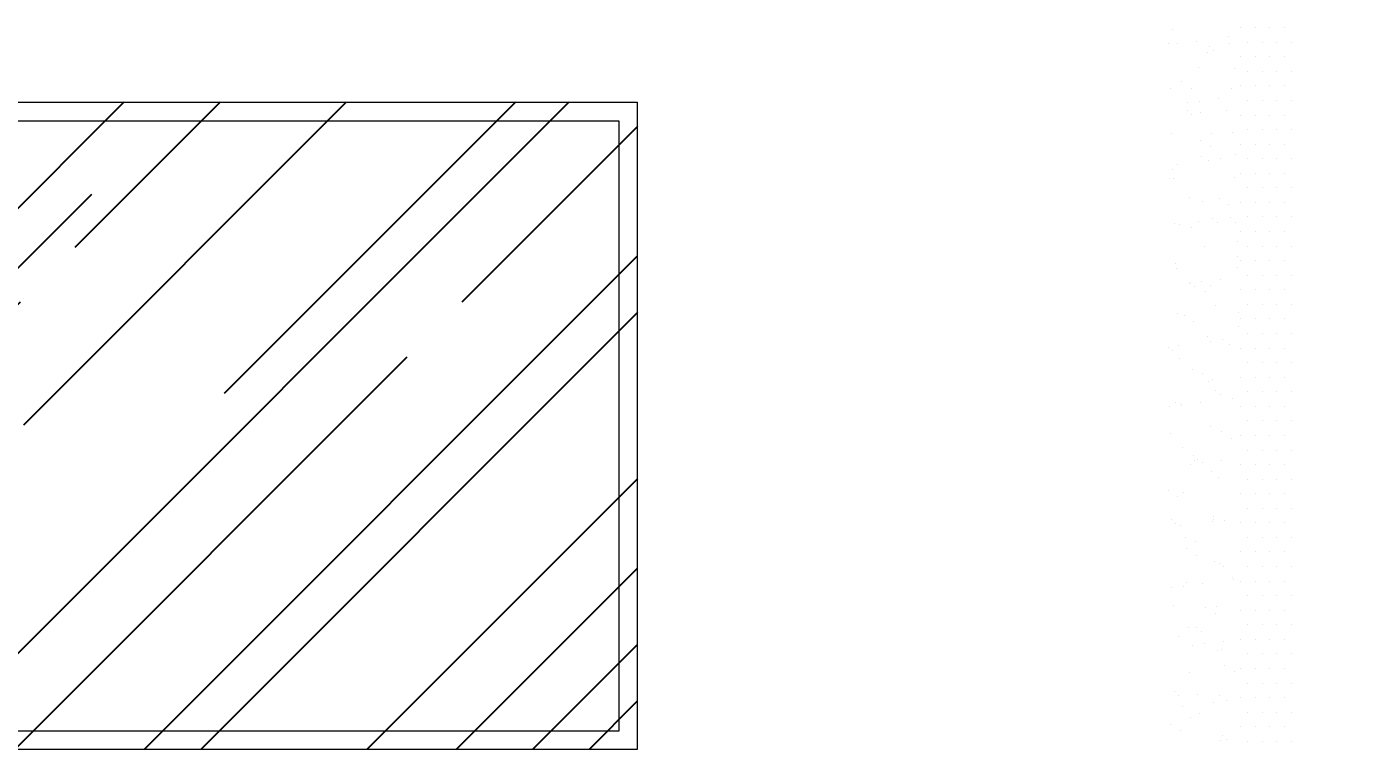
# Model space of a CAD drawing. Header units: millimetres. Extents: x 3955 to 10567, y -112 to 1797.
# Drawn here: x 5276.619 to 5277.778, y 917.943 to 918.577 of the extents above; entities that cross this region are included whole.
import ezdxf

# ---------------------------------------------------------------- set-up
doc = ezdxf.new("R2010")
doc.units = ezdxf.units.MM
doc.header["$LTSCALE"] = 20
doc.layers.add('COTA', color=7, linetype='Continuous')
doc.layers.add('COTAS', color=7, linetype='Continuous')
doc.layers.add('E-Lay-9', color=9, linetype='Continuous', lineweight=9)
doc.styles.add('F2', font='ARIALN.TTF')
doc.dimstyles.new('ARQUITETURA', dxfattribs={"dimtxt": 0.11, "dimasz": 0.05, "dimexe": 0.1, "dimexo": 0, "dimgap": 0.1, "dimtad": 1, "dimzin": 5, "dimdsep": 46, "dimtxsty": 'F2', "dimblk": 'COTA', "dimcen": 0, "dimse1": 1, "dimse2": 1, "dimadec": 0, "dimazin": 0, "dimtfac": 2, "dimtix": 1, "dimtmove": 2, "dimatfit": 3, "dimldrblk": 'COTA', "dimfxl": 1, "dimtolj": 1, "dimtzin": 5, "dimarcsym": 0})

# ---------------------------------------------------------------- blocks, each defined once
blk = doc.blocks.new('COTA')
at = {"layer": 'COTA'}
for p, q in [((0, 1), (0, -1)), ((-1, 0), (1, 0))]:
    blk.add_line(p, q, dxfattribs=at)
at = {"layer": 'COTA', "const_width": 0.5}
blk.add_lwpolyline([(-0.25, 0, 1), (0.25, 0, 1)], format="xyb", close=True, dxfattribs=at)
blk = doc.blocks.new('*D514')
at = {"color": 0, "lineweight": -2}
blk.add_line((5272.7658, 919.6414), (5278.7658, 919.6414), dxfattribs=at)
at = {"color": 0, "lineweight": -2, "xscale": 0.05, "yscale": 0.05, "zscale": 0.05, "rotation": 180}
blk.add_blockref('COTA', (5272.7158, 919.6414), dxfattribs=at)
at = {"color": 0, "lineweight": -2, "xscale": 0.05, "yscale": 0.05, "zscale": 0.05}
blk.add_blockref('COTA', (5278.8158, 919.6414), dxfattribs=at)
at = {"color": 0, "insert": (5275.7658, 919.8027), "char_height": 0.12, "attachment_point": 5, "style": 'F2'}
blk.add_mtext('\\A1;6.10', dxfattribs=at)
blk = doc.blocks.new('*X208')
at = {"color": 0}
for p, q in [((13.6125, 42.0375), (13.6125, 42.0375)), ((13.63125, 42.0375), (13.63125, 42.0375)), ((13.65, 42.0375), (13.65, 42.0375)), ((13.66875, 42.0375), (13.66875, 42.0375)), ((13.621875, 42.01875), (13.621875, 42.01875)), ((13.640625, 42.01875), (13.640625, 42.01875)), ((13.659375, 42.01875), (13.659375, 42.01875)), ((13.678125, 42.01875), (13.678125, 42.01875)), ((13.6125, 42), (13.6125, 42)), ((13.63125, 42), (13.63125, 42)), ((13.65, 42), (13.65, 42)), ((13.66875, 42), (13.66875, 42)), ((13.621875, 41.98125), (13.621875, 41.98125)), ((13.640625, 41.98125), (13.640625, 41.98125)), ((13.659375, 41.98125), (13.659375, 41.98125)), ((13.678125, 41.98125), (13.678125, 41.98125)), ((13.6125, 41.9625), (13.6125, 41.9625)), ((13.63125, 41.9625), (13.63125, 41.9625)), ((13.65, 41.9625), (13.65, 41.9625)), ((13.66875, 41.9625), (13.66875, 41.9625)), ((13.621875, 41.94375), (13.621875, 41.94375)), ((13.640625, 41.94375), (13.640625, 41.94375)), ((13.659375, 41.94375), (13.659375, 41.94375)), ((13.678125, 41.94375), (13.678125, 41.94375)), ((13.6125, 41.925), (13.6125, 41.925)), ((13.63125, 41.925), (13.63125, 41.925)), ((13.65, 41.925), (13.65, 41.925)), ((13.66875, 41.925), (13.66875, 41.925)), ((13.621875, 41.90625), (13.621875, 41.90625)), ((13.640625, 41.90625), (13.640625, 41.90625)), ((13.659375, 41.90625), (13.659375, 41.90625)), ((13.678125, 41.90625), (13.678125, 41.90625)), ((13.6125, 41.8875), (13.6125, 41.8875)), ((13.63125, 41.8875), (13.63125, 41.8875)), ((13.65, 41.8875), (13.65, 41.8875)), ((13.66875, 41.8875), (13.66875, 41.8875)), ((13.621875, 41.86875), (13.621875, 41.86875)), ((13.640625, 41.86875), (13.640625, 41.86875)), ((13.659375, 41.86875), (13.659375, 41.86875)), ((13.678125, 41.86875), (13.678125, 41.86875)), ((13.6125, 41.85), (13.6125, 41.85)), ((13.63125, 41.85), (13.63125, 41.85)), ((13.65, 41.85), (13.65, 41.85)), ((13.66875, 41.85), (13.66875, 41.85)), ((13.621875, 41.83125), (13.621875, 41.83125)), ((13.640625, 41.83125), (13.640625, 41.83125)), ((13.659375, 41.83125), (13.659375, 41.83125)), ((13.678125, 41.83125), (13.678125, 41.83125)), ((13.6125, 41.8125), (13.6125, 41.8125)), ((13.63125, 41.8125), (13.63125, 41.8125)), ((13.65, 41.8125), (13.65, 41.8125)), ((13.66875, 41.8125), (13.66875, 41.8125)), ((13.621875, 41.79375), (13.621875, 41.79375)), ((13.640625, 41.79375), (13.640625, 41.79375)), ((13.659375, 41.79375), (13.659375, 41.79375)), ((13.678125, 41.79375), (13.678125, 41.79375)), ((13.6125, 41.775), (13.6125, 41.775)), ((13.63125, 41.775), (13.63125, 41.775)), ((13.65, 41.775), (13.65, 41.775)), ((13.66875, 41.775), (13.66875, 41.775)), ((13.621875, 41.75625), (13.621875, 41.75625)), ((13.640625, 41.75625), (13.640625, 41.75625)), ((13.659375, 41.75625), (13.659375, 41.75625)), ((13.678125, 41.75625), (13.678125, 41.75625)), ((13.6125, 41.7375), (13.6125, 41.7375)), ((13.63125, 41.7375), (13.63125, 41.7375)), ((13.65, 41.7375), (13.65, 41.7375)), ((13.66875, 41.7375), (13.66875, 41.7375)), ((13.621875, 41.71875), (13.621875, 41.71875)), ((13.640625, 41.71875), (13.640625, 41.71875)), ((13.659375, 41.71875), (13.659375, 41.71875)), ((13.678125, 41.71875), (13.678125, 41.71875)), ((13.6125, 41.7), (13.6125, 41.7)), ((13.63125, 41.7), (13.63125, 41.7)), ((13.65, 41.7), (13.65, 41.7)), ((13.66875, 41.7), (13.66875, 41.7)), ((13.621875, 41.68125), (13.621875, 41.68125)), ((13.640625, 41.68125), (13.640625, 41.68125)), ((13.659375, 41.68125), (13.659375, 41.68125)), ((13.678125, 41.68125), (13.678125, 41.68125)), ((13.6125, 41.6625), (13.6125, 41.6625)), ((13.63125, 41.6625), (13.63125, 41.6625)), ((13.65, 41.6625), (13.65, 41.6625)), ((13.66875, 41.6625), (13.66875, 41.6625)), ((13.621875, 41.64375), (13.621875, 41.64375)), ((13.640625, 41.64375), (13.640625, 41.64375)), ((13.659375, 41.64375), (13.659375, 41.64375)), ((13.678125, 41.64375), (13.678125, 41.64375)), ((13.6125, 41.625), (13.6125, 41.625)), ((13.63125, 41.625), (13.63125, 41.625)), ((13.65, 41.625), (13.65, 41.625)), ((13.66875, 41.625), (13.66875, 41.625)), ((13.621875, 41.60625), (13.621875, 41.60625)), ((13.640625, 41.60625), (13.640625, 41.60625)), ((13.659375, 41.60625), (13.659375, 41.60625)), ((13.678125, 41.60625), (13.678125, 41.60625)), ((13.6125, 41.5875), (13.6125, 41.5875)), ((13.63125, 41.5875), (13.63125, 41.5875)), ((13.65, 41.5875), (13.65, 41.5875)), ((13.66875, 41.5875), (13.66875, 41.5875)), ((13.621875, 41.56875), (13.621875, 41.56875)), ((13.640625, 41.56875), (13.640625, 41.56875)), ((13.659375, 41.56875), (13.659375, 41.56875)), ((13.678125, 41.56875), (13.678125, 41.56875)), ((13.6125, 41.55), (13.6125, 41.55)), ((13.63125, 41.55), (13.63125, 41.55)), ((13.65, 41.55), (13.65, 41.55)), ((13.66875, 41.55), (13.66875, 41.55)), ((13.621875, 41.53125), (13.621875, 41.53125)), ((13.640625, 41.53125), (13.640625, 41.53125)), ((13.659375, 41.53125), (13.659375, 41.53125)), ((13.678125, 41.53125), (13.678125, 41.53125)), ((13.6125, 41.5125), (13.6125, 41.5125)), ((13.63125, 41.5125), (13.63125, 41.5125)), ((13.65, 41.5125), (13.65, 41.5125)), ((13.66875, 41.5125), (13.66875, 41.5125)), ((13.621875, 41.49375), (13.621875, 41.49375)), ((13.640625, 41.49375), (13.640625, 41.49375)), ((13.659375, 41.49375), (13.659375, 41.49375)), ((13.678125, 41.49375), (13.678125, 41.49375)), ((13.6125, 41.475), (13.6125, 41.475)), ((13.63125, 41.475), (13.63125, 41.475)), ((13.65, 41.475), (13.65, 41.475)), ((13.66875, 41.475), (13.66875, 41.475)), ((13.621875, 41.45625), (13.621875, 41.45625)), ((13.640625, 41.45625), (13.640625, 41.45625)), ((13.659375, 41.45625), (13.659375, 41.45625)), ((13.678125, 41.45625), (13.678125, 41.45625)), ((13.6125, 41.4375), (13.6125, 41.4375)), ((13.63125, 41.4375), (13.63125, 41.4375)), ((13.65, 41.4375), (13.65, 41.4375)), ((13.66875, 41.4375), (13.66875, 41.4375)), ((13.621875, 41.41875), (13.621875, 41.41875)), ((13.640625, 41.41875), (13.640625, 41.41875)), ((13.659375, 41.41875), (13.659375, 41.41875)), ((13.678125, 41.41875), (13.678125, 41.41875)), ((13.6125, 41.4), (13.6125, 41.4)), ((13.63125, 41.4), (13.63125, 41.4)), ((13.65, 41.4), (13.65, 41.4)), ((13.66875, 41.4), (13.66875, 41.4)), ((13.621875, 41.38125), (13.621875, 41.38125)), ((13.640625, 41.38125), (13.640625, 41.38125)), ((13.659375, 41.38125), (13.659375, 41.38125)), ((13.678125, 41.38125), (13.678125, 41.38125)), ((13.6125, 41.3625), (13.6125, 41.3625)), ((13.63125, 41.3625), (13.63125, 41.3625)), ((13.65, 41.3625), (13.65, 41.3625)), ((13.66875, 41.3625), (13.66875, 41.3625)), ((13.621875, 41.34375), (13.621875, 41.34375)), ((13.640625, 41.34375), (13.640625, 41.34375)), ((13.659375, 41.34375), (13.659375, 41.34375)), ((13.678125, 41.34375), (13.678125, 41.34375)), ((13.6125, 41.325), (13.6125, 41.325)), ((13.63125, 41.325), (13.63125, 41.325)), ((13.65, 41.325), (13.65, 41.325)), ((13.66875, 41.325), (13.66875, 41.325)), ((13.621875, 41.30625), (13.621875, 41.30625)), ((13.640625, 41.30625), (13.640625, 41.30625)), ((13.659375, 41.30625), (13.659375, 41.30625)), ((13.678125, 41.30625), (13.678125, 41.30625)), ((13.6125, 41.2875), (13.6125, 41.2875)), ((13.63125, 41.2875), (13.63125, 41.2875)), ((13.65, 41.2875), (13.65, 41.2875)), ((13.66875, 41.2875), (13.66875, 41.2875)), ((13.621875, 41.26875), (13.621875, 41.26875)), ((13.640625, 41.26875), (13.640625, 41.26875)), ((13.659375, 41.26875), (13.659375, 41.26875)), ((13.678125, 41.26875), (13.678125, 41.26875)), ((13.6125, 41.25), (13.6125, 41.25)), ((13.63125, 41.25), (13.63125, 41.25)), ((13.65, 41.25), (13.65, 41.25)), ((13.66875, 41.25), (13.66875, 41.25)), ((13.621875, 41.23125), (13.621875, 41.23125)), ((13.640625, 41.23125), (13.640625, 41.23125)), ((13.659375, 41.23125), (13.659375, 41.23125)), ((13.678125, 41.23125), (13.678125, 41.23125)), ((13.6125, 41.2125), (13.6125, 41.2125)), ((13.63125, 41.2125), (13.63125, 41.2125)), ((13.65, 41.2125), (13.65, 41.2125)), ((13.66875, 41.2125), (13.66875, 41.2125)), ((13.621875, 41.19375), (13.621875, 41.19375)), ((13.640625, 41.19375), (13.640625, 41.19375)), ((13.659375, 41.19375), (13.659375, 41.19375)), ((13.678125, 41.19375), (13.678125, 41.19375)), ((13.6125, 41.175), (13.6125, 41.175)), ((13.63125, 41.175), (13.63125, 41.175)), ((13.65, 41.175), (13.65, 41.175)), ((13.66875, 41.175), (13.66875, 41.175)), ((13.621875, 41.15625), (13.621875, 41.15625)), ((13.640625, 41.15625), (13.640625, 41.15625)), ((13.659375, 41.15625), (13.659375, 41.15625)), ((13.678125, 41.15625), (13.678125, 41.15625)), ((13.6125, 41.1375), (13.6125, 41.1375)), ((13.63125, 41.1375), (13.63125, 41.1375)), ((13.65, 41.1375), (13.65, 41.1375)), ((13.66875, 41.1375), (13.66875, 41.1375)), ((13.621875, 41.11875), (13.621875, 41.11875)), ((13.640625, 41.11875), (13.640625, 41.11875)), ((13.659375, 41.11875), (13.659375, 41.11875)), ((13.678125, 41.11875), (13.678125, 41.11875))]:
    blk.add_line(p, q, dxfattribs=at)
blk = doc.blocks.new('*X209')
at = {"color": 0}
for p, q in [((13.5249, 42.035), (13.5249, 42.035)), ((13.5204, 42.0166), (13.5204, 42.0166)), ((13.532, 42.0169), (13.532, 42.0169)), ((13.5564, 42.0201), (13.5564, 42.0201)), ((13.5727, 42.0134), (13.5727, 42.0134)), ((13.5972, 42.0255), (13.5972, 42.0255)), ((13.5989, 42.0176), (13.5989, 42.0176)), ((13.5704, 42.006), (13.5704, 42.006)), ((13.5782, 42.0083), (13.5782, 42.0083)), ((13.5585, 41.9866), (13.5585, 41.9866)), ((13.6043, 41.9844), (13.6043, 41.9844)), ((13.5223, 41.9588), (13.5223, 41.9588)), ((13.5364, 41.9679), (13.5364, 41.9679)), ((13.5491, 41.9598), (13.5491, 41.9598)), ((13.6008, 41.9598), (13.6008, 41.9598)), ((13.5441, 41.9408), (13.5441, 41.9408)), ((13.5597, 41.9429), (13.5597, 41.9429)), ((13.5841, 41.9461), (13.5841, 41.9461)), ((13.544, 41.9307), (13.544, 41.9307)), ((13.5495, 41.9256), (13.5495, 41.9256)), ((13.5604, 41.9288), (13.5604, 41.9288)), ((13.5946, 41.9308), (13.5946, 41.9308)), ((13.5242, 41.901), (13.5242, 41.901)), ((13.5607, 41.8928), (13.5607, 41.8928)), ((13.5756, 41.9017), (13.5756, 41.9017)), ((13.6027, 41.902), (13.6027, 41.902)), ((13.5733, 41.8847), (13.5733, 41.8847)), ((13.6055, 41.8744), (13.6055, 41.8744)), ((13.5254, 41.8555), (13.5254, 41.8555)), ((13.531, 41.8614), (13.531, 41.8614)), ((13.5622, 41.871), (13.5622, 41.871)), ((13.5717, 41.8668), (13.5717, 41.8668)), ((13.5873, 41.8689), (13.5873, 41.8689)), ((13.5208, 41.843), (13.5208, 41.843)), ((13.5261, 41.8432), (13.5261, 41.8432)), ((13.6046, 41.8442), (13.6046, 41.8442)), ((13.5469, 41.819), (13.5469, 41.819)), ((13.5641, 41.8132), (13.5641, 41.8132)), ((13.5849, 41.8177), (13.5849, 41.8177)), ((13.5975, 41.8096), (13.5975, 41.8096)), ((13.5586, 41.7874), (13.5586, 41.7874)), ((13.5768, 41.7917), (13.5768, 41.7917)), ((13.5994, 41.7928), (13.5994, 41.7928)), ((13.528, 41.7854), (13.528, 41.7854)), ((13.5343, 41.7842), (13.5343, 41.7842)), ((13.5497, 41.7804), (13.5497, 41.7804)), ((13.5823, 41.7866), (13.5823, 41.7866)), ((13.6065, 41.7864), (13.6065, 41.7864)), ((13.566, 41.7554), (13.566, 41.7554)), ((13.6084, 41.7627), (13.6084, 41.7627)), ((13.6091, 41.7425), (13.6091, 41.7425)), ((13.5283, 41.7343), (13.5283, 41.7343)), ((13.5298, 41.7276), (13.5298, 41.7276)), ((13.6084, 41.7286), (13.6084, 41.7286)), ((13.5463, 41.7081), (13.5463, 41.7081)), ((13.5481, 41.709), (13.5481, 41.709)), ((13.5536, 41.7039), (13.5536, 41.7039)), ((13.5619, 41.7102), (13.5619, 41.7102)), ((13.5739, 41.7053), (13.5739, 41.7053)), ((13.5863, 41.7134), (13.5863, 41.7134)), ((13.5679, 41.6976), (13.5679, 41.6976)), ((13.5317, 41.6698), (13.5317, 41.6698)), ((13.5797, 41.68), (13.5797, 41.68)), ((13.6103, 41.6708), (13.6103, 41.6708)), ((13.5399, 41.6672), (13.5399, 41.6672)), ((13.5526, 41.6592), (13.5526, 41.6592)), ((13.6096, 41.6527), (13.6096, 41.6527)), ((13.5698, 41.6398), (13.5698, 41.6398)), ((13.574, 41.6341), (13.574, 41.6341)), ((13.5896, 41.6361), (13.5896, 41.6361)), ((13.5194, 41.6263), (13.5194, 41.6263)), ((13.5249, 41.6213), (13.5249, 41.6213)), ((13.5332, 41.6287), (13.5332, 41.6287)), ((13.5981, 41.6302), (13.5981, 41.6302)), ((13.5336, 41.612), (13.5336, 41.612)), ((13.551, 41.5974), (13.551, 41.5974)), ((13.5642, 41.5921), (13.5642, 41.5921)), ((13.5768, 41.5841), (13.5768, 41.5841)), ((13.5717, 41.582), (13.5717, 41.582)), ((13.5809, 41.57), (13.5809, 41.57)), ((13.5209, 41.5494), (13.5209, 41.5494)), ((13.5289, 41.5549), (13.5289, 41.5549)), ((13.5355, 41.5542), (13.5355, 41.5542)), ((13.5365, 41.5515), (13.5365, 41.5515)), ((13.5609, 41.5547), (13.5609, 41.5547)), ((13.5864, 41.5649), (13.5864, 41.5649)), ((13.6016, 41.56), (13.6016, 41.56)), ((13.5223, 41.5147), (13.5223, 41.5147)), ((13.5736, 41.5242), (13.5736, 41.5242)), ((13.5884, 41.517), (13.5884, 41.517)), ((13.601, 41.5089), (13.601, 41.5089)), ((13.5374, 41.4964), (13.5374, 41.4964)), ((13.5522, 41.4873), (13.5522, 41.4873)), ((13.5577, 41.4822), (13.5577, 41.4822)), ((13.5885, 41.4806), (13.5885, 41.4806)), ((13.5485, 41.4754), (13.5485, 41.4754)), ((13.5532, 41.4798), (13.5532, 41.4798)), ((13.5641, 41.4774), (13.5641, 41.4774)), ((13.5755, 41.4663), (13.5755, 41.4663)), ((13.5838, 41.4583), (13.5838, 41.4583)), ((13.5192, 41.4417), (13.5192, 41.4417)), ((13.5318, 41.4336), (13.5318, 41.4336)), ((13.5393, 41.4386), (13.5393, 41.4386)), ((13.5235, 41.4046), (13.5235, 41.4046)), ((13.529, 41.3996), (13.529, 41.3996)), ((13.5354, 41.396), (13.5354, 41.396)), ((13.5762, 41.4013), (13.5762, 41.4013)), ((13.5774, 41.4085), (13.5774, 41.4085)), ((13.5774, 41.4046), (13.5774, 41.4046)), ((13.5918, 41.4034), (13.5918, 41.4034)), ((13.5412, 41.3808), (13.5412, 41.3808)), ((13.5434, 41.3666), (13.5434, 41.3666)), ((13.5551, 41.3757), (13.5551, 41.3757)), ((13.5561, 41.3585), (13.5561, 41.3585)), ((13.5793, 41.3507), (13.5793, 41.3507)), ((13.585, 41.3483), (13.585, 41.3483)), ((13.5905, 41.3432), (13.5905, 41.3432)), ((13.6016, 41.3295), (13.6016, 41.3295)), ((13.6038, 41.3273), (13.6038, 41.3273)), ((13.5231, 41.3167), (13.5231, 41.3167)), ((13.5387, 41.3187), (13.5387, 41.3187)), ((13.5431, 41.323), (13.5431, 41.323)), ((13.5631, 41.3219), (13.5631, 41.3219)), ((13.5264, 41.293), (13.5264, 41.293)), ((13.5676, 41.2915), (13.5676, 41.2915)), ((13.5803, 41.2834), (13.5803, 41.2834)), ((13.5811, 41.2929), (13.5811, 41.2929)), ((13.545, 41.2652), (13.545, 41.2652)), ((13.5563, 41.2656), (13.5563, 41.2656)), ((13.5618, 41.2606), (13.5618, 41.2606)), ((13.5324, 41.2542), (13.5324, 41.2542)), ((13.5508, 41.2426), (13.5508, 41.2426)), ((13.5664, 41.2447), (13.5664, 41.2447)), ((13.5908, 41.2479), (13.5908, 41.2479)), ((13.583, 41.2351), (13.583, 41.2351)), ((13.5879, 41.2366), (13.5879, 41.2366)), ((13.5919, 41.2163), (13.5919, 41.2163)), ((13.6045, 41.2083), (13.6045, 41.2083)), ((13.5469, 41.2074), (13.5469, 41.2074)), ((13.5276, 41.1829), (13.5276, 41.1829)), ((13.5331, 41.1779), (13.5331, 41.1779)), ((13.5566, 41.1791), (13.5566, 41.1791)), ((13.5849, 41.1773), (13.5849, 41.1773)), ((13.5377, 41.1632), (13.5377, 41.1632)), ((13.5784, 41.1686), (13.5784, 41.1686)), ((13.594, 41.1707), (13.594, 41.1707)), ((13.5227, 41.141), (13.5227, 41.141)), ((13.5487, 41.1496), (13.5487, 41.1496)), ((13.5592, 41.154), (13.5592, 41.154)), ((13.5353, 41.133), (13.5353, 41.133)), ((13.5891, 41.1266), (13.5891, 41.1266)), ((13.5868, 41.1195), (13.5868, 41.1195)), ((13.5946, 41.1215), (13.5946, 41.1215))]:
    blk.add_line(p, q, dxfattribs=at)
blk = doc.blocks.new('A$C7AFB675E')
at = {"layer": 'COTA', "linetype": 'Continuous'}
h = blk.add_hatch(dxfattribs=at)
h.set_pattern_fill('AR-RROOF', color=8, scale=0.01, angle=-45, style=0)
h.set_pattern_definition([(45, (-877.99766, -4912.58883), (0.574736392, 0.215526147), [3.81, -0.508, 1.27, -0.254]), (45, (-877.66898, -4912.43976), (0.05926969, -0.418479935), [0.762, -0.08382, 1.524, -0.1905]), (45, (-877.75519, -4912.6517), (1.0542820686, 0.8136112046), [2.032, -0.3556, 1.016, -0.254])])
h.paths.add_polyline_path([(4.022, 1.1261), (4.722, 1.1261), (4.722, 2.1261), (4.022, 2.1261)])
at = {"layer": 'E-Lay-9', "color": 8}
for points in [[(4.022, 1.1261), (4.722, 1.1261), (4.722, 2.1261), (4.022, 2.1261)], [(4.042, 1.1461), (4.702, 1.1461), (4.702, 2.1061), (4.042, 2.1061)]]:
    blk.add_lwpolyline(points, close=True, dxfattribs=at)
at = {"layer": 'E-Lay-9', "color": 8, "xscale": -0.8400000000000034, "yscale": 0.8400000000000034, "zscale": 0.84, "rotation": 90}
for name in ['*X208', '*X209']:
    blk.add_blockref(name, (39.2529, 11.908), dxfattribs=at)

msp = doc.modelspace()

# ---------------------------------------------------------------- block references
at = {"layer": 'COTAS', "ltscale": 0.35, "xscale": -0.81, "yscale": 0.81, "zscale": 0.81, "rotation": 90}
msp.add_blockref('A$C7AFB675E', (5278.0663, 921.7681, 0.81), dxfattribs=at)

# ---------------------------------------------------------------- dimensions: what is measured, and where the dimension line sits
at = {"color": 4}
dim = msp.add_linear_dim(base=(5278.8158, 919.6414), p1=(5272.7158, 918.1602), p2=(5278.8158, 919.1602), dimstyle='ARQUITETURA', override={"dimtxt": 0.12, "dimfxl": 0.1, "dimfxlon": 1}, dxfattribs=at)
dim.commit()
dim.dimension.update_dxf_attribs({"geometry": '*D514', "text_midpoint": (5275.7658, 919.8027)})

doc.saveas('drawing.dxf')
